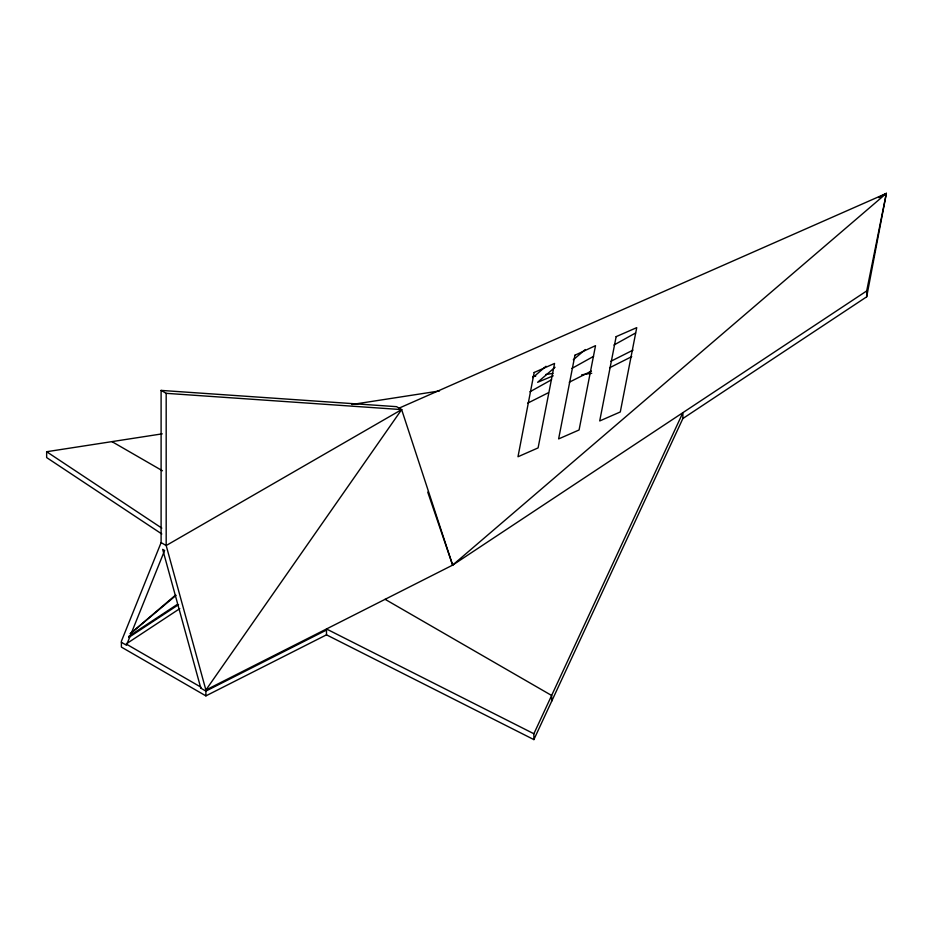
<?xml version="1.0" encoding="UTF-8"?>
<svg xmlns="http://www.w3.org/2000/svg" width="933" height="933" viewBox="0 0 933 933"><rect width="100%" height="100%" fill="white"/><g stroke="black" fill="none" stroke-linecap="round" stroke-linejoin="round"><path stroke-width="1.4" d="M205.89 695.878L205.89 690.023L452.633 565.13L401.645 409.599L396.572 406.671L161.106 390.402L161.106 542.609L121.395 641.239L121.395 647.094L205.89 695.878L326.492 634.837L533.874 739.601L682.886 418.509L866.687 296.811L886.35 193.399L399.102 408.129M866.687 296.811L866.687 290.956L886.35 193.399L878.711 197.656M533.874 739.601L533.874 733.746L682.886 412.654L682.886 418.509M166.179 393.329L401.645 409.599L205.89 690.023L166.179 545.537L166.179 393.329L161.106 390.402M555.042 367.264L537.618 382.308L553.234 375.812M532.755 377.643L545.992 366.249M427.746 492.134L452.633 565.13L886.35 193.399M573.294 359.8L585.306 349.537M130.235 633.705L175.544 595.079M130.317 633.752L176.045 595.359M452.633 565.13L866.687 290.956M128.696 636.434L177.363 604.374M128.696 637.496L178.576 604.642M126.258 643.887L179.789 608.631M401.645 409.599L166.179 545.537L161.106 542.609M529.932 391.79L551.566 379.743M571.929 368.407L593.575 356.359M613.937 345.023L635.583 332.988M326.492 630.043L205.89 691.085L200.828 688.157L162.669 549.374L164.616 550.493L126.468 645.228L121.395 642.301M527.646 403.173L548.464 392.688M569.282 382.215L591.394 371.077M610.917 361.258L633.029 350.12M609.611 367.765L631.734 356.628M161.794 533.968L46.65 457.578L46.65 451.724L162.237 433.845M351.858 404.514L439.478 390.95M532.848 376.512L535.729 376.069M545.782 374.506L552.966 373.398M581.691 374.809L591.744 373.258M533.874 733.746L326.492 628.982L326.492 634.837M111.96 441.624L162.424 470.757M385.096 599.313L551.636 695.47L551.636 701.324M126.806 644.365L200.828 687.096L200.828 688.157M46.65 451.724L161.794 528.113M534.166 372.489L517.99 456.75L538.096 447.898L554.564 363.427L534.166 372.489M574.938 355.216L558.622 438.918L579.078 429.973L595.522 345.653L574.938 355.216M616.142 336.638L599.709 420.958L620.293 411.954L636.738 327.635L616.142 336.638"/></g></svg>
